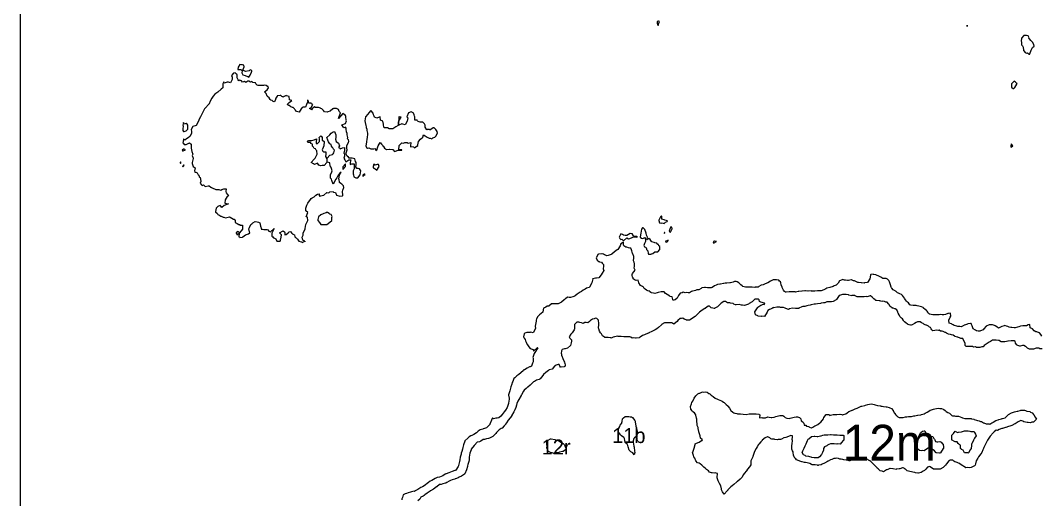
# Model space of a CAD drawing. Header units: millimetres. Extents: x 0 to 600, y 0 to 900.
# Drawn here: x 289 to 459.9, y 627.7 to 707.8 of the extents above; entities that cross this region are included whole.
import ezdxf
from ezdxf.enums import TextEntityAlignment as Align

# ---------------------------------------------------------------- set-up
doc = ezdxf.new("R2010")
doc.units = ezdxf.units.MM
doc.layers.add('CORTE', color=1, linetype='Continuous')
doc.layers.add('GRABADO', color=5, linetype='Continuous')

msp = doc.modelspace()

# ---------------------------------------------------------------- linework, layer by layer
at = {"layer": 'CORTE'}
for points in [[(289, 623.23), (289, 636.03), (289, 636.14), (289, 636.2), (289, 636.39), (289, 637), (289, 637.53), (289, 638.46), (289, 651.8), (289, 651.8), (289, 651.87), (289, 665.2), (289, 665.55), (289, 665.76), (289, 665.9), (289, 666.07), (289, 666.67), (289, 667.18), (289, 667.8), (289, 668.42), (289, 668.95), (289, 669.69), (289, 670.53), (289, 671.1), (289, 671.27), (289, 671.7), (289, 671.7), (289, 680.55), (289, 681.03), (289, 681.51), (289, 682.27), (289, 682.61), (289, 682.92), (289, 683.22), (289, 683.71), (289, 684.33), (289, 684.67), (289, 685.14), (289, 685.9), (289, 686.05), (289, 686.56), (289, 686.96), (289, 687.4), (289, 687.88), (289, 688.38), (289, 688.62), (289, 688.88), (289, 689.26), (289, 689.51), (289, 689.87), (289, 690.29), (289, 690.71), (289, 691.05), (289, 691.29), (289, 691.39), (289, 709.95)], [(460.02, 652.91), (459.61, 652.9), (459.48, 652.99), (459.2, 653.01), (459, 652.98), (458.57, 652.86), (458.47, 652.84), (457.99, 652.82), (457.91, 652.86), (457.58, 653.02), (457.37, 653.2), (457.26, 653.28), (456.95, 653.44), (456.89, 653.47), (456.75, 653.43), (456.37, 653.34), (456.3, 653.36), (455.98, 653.43), (455.85, 653.51), (455.79, 653.57), (455.55, 653.86), (455.48, 654.16), (455.4, 654.25), (455.33, 654.23), (454.9, 654.25), (454.81, 654.25), (454.32, 654.18), (454.28, 654.18), (454.04, 654.13), (453.76, 654.06), (453.71, 654.07), (453.24, 654.05), (453.16, 654.05), (453.03, 654.14), (452.83, 654.29), (452.72, 654.26), (452.33, 654.31), (452.19, 654.32), (451.84, 654.34), (451.7, 654.31), (451.4, 654.13), (451.18, 654.03), (451.01, 653.9), (450.66, 653.65), (450.34, 653.45), (450.13, 653.2), (449.93, 653.2), (449.59, 653.13), (449.32, 653.09), (449.02, 653.12), (448.89, 653.24), (448.51, 653.19), (448.39, 653.27), (448, 653.26), (447.89, 653.28), (447.49, 653.28), (447.33, 653.26), (447.15, 653.47), (447.12, 653.8), (446.95, 654.19), (446.96, 654.23), (446.92, 654.22), (446.74, 654.59), (446.42, 654.61), (446.29, 654.67), (445.89, 654.82), (445.88, 654.82), (445.47, 654.96), (445.35, 655.02), (445.12, 655.2), (444.86, 655.24), (444.67, 655.27), (444.32, 655.36), (444.23, 655.41), (444.02, 655.52), (443.86, 655.6), (443.8, 655.61), (443.47, 655.79), (443.29, 655.86), (443.02, 655.86), (442.77, 655.99), (442.59, 655.95), (442.26, 656.02), (442.07, 655.94), (441.7, 655.92), (441.55, 656.08), (441.45, 656.24), (441.32, 656.43), (441.17, 656.5), (440.98, 656.66), (440.66, 656.82), (440.61, 656.83), (440.46, 656.91), (440.22, 657.04), (440.13, 657.1), (439.85, 657.23), (439.62, 657.38), (439.47, 657.38), (439.14, 657.43), (438.91, 657.28), (438.63, 657.13), (438.26, 656.91), (438.08, 656.82), (438.01, 656.84), (437.77, 656.9), (437.58, 656.97), (437.51, 656.99), (437.22, 657.23), (436.98, 657.42), (436.88, 657.49), (436.79, 657.64), (436.67, 657.91), (436.46, 658), (436.33, 658.16), (436.19, 658.32), (436.08, 658.56), (435.91, 658.88), (435.88, 658.97), (435.84, 659.03), (435.71, 659.43), (435.43, 659.59), (435.38, 659.6), (435.08, 659.68), (434.92, 659.71), (434.89, 659.75), (434.57, 659.99), (434.35, 660.34), (434.33, 660.37), (434.31, 660.41), (434.08, 660.69), (433.87, 660.71), (433.66, 660.79), (433.37, 660.85), (433.19, 660.83), (432.83, 660.91), (432.73, 660.93), (432.32, 660.96), (432.21, 660.96), (432.07, 661.09), (431.86, 661.24), (431.75, 661.38), (431.55, 661.51), (431.27, 661.78), (431.23, 661.77), (430.76, 661.61), (430.65, 661.63), (430.23, 661.56), (430.09, 661.58), (429.71, 661.58), (429.57, 661.59), (429.18, 661.59), (429.04, 661.6), (428.72, 661.77), (428.67, 661.81), (428.66, 661.81), (428.19, 661.8), (428.15, 661.78), (427.67, 661.88), (427.59, 661.93), (427.24, 661.96), (427.09, 661.96), (426.74, 661.99), (426.59, 661.96), (426.12, 661.83), (426.09, 661.82), (426.06, 661.79), (425.59, 661.13), (425.54, 661.08), (425.03, 660.78), (424.77, 660.75), (424.48, 660.74), (424.22, 660.73), (423.97, 660.76), (423.64, 660.61), (423.45, 660.58), (423.02, 660.5), (422.93, 660.48), (422.43, 660.42), (422.4, 660.41), (422.07, 660.37), (421.87, 660.34), (421.85, 660.34), (421.36, 660.23), (421.22, 660.19), (420.84, 660.14), (420.61, 660.07), (420.31, 659.97), (419.99, 659.95), (419.8, 659.89), (419.32, 659.69), (419.27, 659.66), (419.23, 659.66), (418.73, 659.66), (418.72, 659.66), (418.21, 659.67), (417.71, 659.58), (417.55, 659.49), (417.13, 659.63), (417.1, 659.65), (417.02, 659.69), (416.74, 659.81), (416.65, 659.78), (416.2, 659.82), (416.1, 659.86), (415.72, 659.85), (415.6, 659.87), (415.13, 659.76), (415.08, 659.78), (414.91, 659.69), (414.58, 659.5), (414.39, 659.44), (414.08, 659.32), (413.97, 659.03), (413.54, 658.31), (413.03, 658.33), (413, 658.31), (412.48, 658.36), (412.42, 658.4), (412.05, 658.55), (411.91, 659.07), (412.36, 659.75), (412.38, 659.79), (412.4, 659.82), (412.43, 659.84), (412.95, 660.2), (413.36, 660.34), (413.47, 660.32), (413.59, 660.45), (413.55, 660.52), (413.47, 660.55), (413.18, 660.66), (412.96, 660.69), (412.7, 660.81), (412.66, 661.1), (412.52, 661.19), (412.45, 661.21), (412.01, 661.19), (411.95, 661.21), (411.83, 661.09), (411.46, 660.76), (411, 660.48), (410.93, 660.43), (410.86, 660.38), (410.39, 660.19), (410.2, 660.16), (409.84, 660.21), (409.7, 660.2), (409.3, 660.32), (409.28, 660.32), (408.79, 660.23), (408.69, 660.26), (408.4, 660.38), (408.3, 660.46), (408.26, 660.47), (407.85, 660.53), (407.74, 660.56), (407.36, 660.59), (407.19, 660.71), (407.01, 660.82), (406.73, 660.83), (406.32, 660.51), (406.24, 660.46), (406.19, 660.4), (405.7, 659.94), (405.25, 659.69), (405.16, 659.66), (405.12, 659.65), (404.88, 659.68), (404.64, 659.76), (404.57, 659.8), (404.32, 660.03), (404.11, 660.04), (403.65, 659.69), (403.61, 659.66), (403.57, 659.65), (403.09, 659.33), (402.67, 659), (402.58, 658.91), (402.31, 658.66), (402.05, 658.41), (401.93, 658.31), (401.52, 658.03), (401.11, 657.76), (400.98, 657.67), (400.5, 657.71), (400.41, 657.74), (400.08, 657.87), (399.89, 657.99), (399.67, 657.97), (399.42, 657.97), (399.06, 657.62), (398.91, 657.48), (398.69, 657.32), (398.35, 657.04), (398.03, 657.21), (397.82, 657.21), (397.53, 657.22), (397.29, 657.26), (397.02, 657.23), (396.79, 657.25), (396.3, 656.94), (396.29, 656.94), (396.28, 656.93), (395.78, 656.44), (395.54, 656.22), (395.24, 656.05), (395.03, 655.95), (394.71, 655.81), (394.21, 655.54), (394.18, 655.53), (394.14, 655.52), (393.67, 655.36), (393.44, 655.22), (393.15, 655.13), (392.75, 654.83), (392.61, 654.76), (392.55, 654.75), (392.08, 654.7), (391.97, 654.68), (391.56, 654.71), (391.42, 654.65), (391.16, 654.83), (391.03, 654.88), (391, 654.89), (390.55, 654.9), (390.49, 654.92), (390.04, 654.9), (389.98, 654.89), (389.53, 654.94), (389.44, 654.96), (389.04, 654.97), (388.93, 654.99), (388.48, 654.89), (388.43, 654.87), (388.23, 654.82), (387.87, 654.7), (387.81, 654.75), (387.36, 654.77), (387.33, 654.78), (386.83, 654.8), (386.81, 654.81), (386.76, 654.83), (386.41, 655.05), (386.25, 655.41), (386.21, 655.47), (386.12, 655.54), (385.93, 655.84), (385.8, 656.26), (385.78, 656.36), (385.81, 656.98), (385.81, 657.1), (385.78, 657.68), (385.78, 657.69), (385.77, 657.69), (385.49, 657.94), (385.27, 658.01), (385.01, 657.92), (384.78, 657.87), (384.45, 657.61), (384.27, 657.48), (383.98, 657.24), (383.69, 657.28), (383.5, 657.31), (383.18, 657.13), (382.89, 657.25), (382.64, 657.31), (382.46, 657.34), (382.16, 657.34), (381.74, 656.95), (381.77, 656.39), (381.75, 656.26), (381.68, 656.08), (381.33, 655.54), (381.15, 655.34), (380.87, 654.89), (380.96, 654.68), (381.14, 654.48), (381.26, 654.37), (381.27, 654.19), (381.16, 653.88), (381.09, 653.47), (380.6, 652.99), (380.18, 652.89), (380.06, 652.87), (379.7, 652.75), (379.59, 652.53), (379.54, 652.11), (379.55, 652.06), (379.59, 651.81), (379.69, 651.57), (379.71, 651.44), (379.84, 651.1), (380.08, 650.73), (380.03, 650.6), (380.11, 650.52), (380.16, 650.09), (380.16, 650), (380.08, 649.92), (380.01, 649.9), (379.53, 649.84), (379.39, 649.84), (379.29, 650), (379.18, 650.26), (379.01, 650.26), (378.66, 650.17), (378.52, 650.07), (378.42, 649.98), (377.99, 649.51), (377.52, 649.36), (377.47, 649.33), (377.39, 649.28), (376.95, 648.95), (376.56, 648.59), (376.44, 648.43), (376.01, 647.89), (375.9, 647.81), (375.81, 647.78), (375.37, 647.66), (375.05, 647.45), (374.86, 647.36), (374.69, 647.2), (374.34, 646.82), (373.93, 646.5), (373.82, 646.41), (373.63, 646.25), (373.3, 645.96), (373.19, 645.82), (372.86, 645.22), (372.8, 645.13), (372.79, 645.11), (372.43, 644.44), (372.27, 644.16), (372.11, 643.76), (372.04, 643.45), (371.91, 643.06), (371.75, 642.68), (371.57, 642.36), (371.22, 641.67), (371.21, 641.65), (370.69, 641.01), (370.64, 640.96), (370.36, 640.51), (370.2, 640.27), (370.17, 640.21), (369.99, 640.03), (369.63, 639.63), (369.47, 639.55), (369.11, 639.34), (368.71, 638.87), (368.6, 638.74), (368.22, 638.37), (368.07, 638.21), (367.99, 638.16), (367.52, 637.96), (367.33, 637.91), (366.99, 637.84), (366.69, 637.75), (366.48, 637.71), (366.08, 637.47), (365.96, 637.38), (365.87, 637.36), (365.44, 637.27), (365, 636.78), (364.94, 636.71), (364.47, 636.1), (364.43, 635.97), (364.22, 635.43), (364.16, 635.08), (364.14, 634.75), (364.11, 634.32), (364.08, 634.04), (363.91, 633.52), (363.85, 633.34), (363.82, 633.22), (363.64, 632.64), (363.38, 631.96), (363.35, 631.92), (362.83, 631.58), (362.45, 631.4), (362.3, 631.32), (361.99, 631.21), (361.77, 631.13), (361.69, 631.1), (361.24, 630.95), (361.01, 630.89), (360.74, 630.75), (360.37, 630.52), (360.21, 630.43), (360.11, 630.4), (359.68, 630.29), (359.43, 630.2), (359.16, 630.19), (358.68, 629.83), (358.65, 629.81), (358.63, 629.8), (358.13, 629.43), (357.63, 629.13), (357.61, 629.11), (357.57, 629.09), (357.08, 628.73), (356.67, 628.44), (356.56, 628.35), (356.42, 628.26), (356.05, 628.06), (355.85, 627.76), (355.5, 627.47)]]:
    msp.add_lwpolyline(points, dxfattribs=at)
for points in [[(405.29, 644.65), (405.67, 644.48), (405.8, 644.4), (406.06, 644.31), (406.33, 644.17), (406.44, 644.11), (406.68, 643.97), (406.8, 643.89), (406.86, 643.85), (407.12, 643.6), (407.39, 643.34), (407.43, 643.31), (407.47, 643.25), (407.7, 642.95), (407.92, 642.58), (407.93, 642.58), (407.94, 642.57), (408.22, 642.29), (408.42, 642.17), (408.57, 642.11), (408.92, 642.05), (409.02, 642.03), (409.44, 642.02), (409.53, 642), (409.96, 641.95), (410, 641.95), (410.49, 641.91), (410.99, 642.02), (411.09, 642.02), (411.52, 642.04), (411.63, 642.04), (412.05, 642.03), (412.15, 642.02), (412.58, 641.94), (412.63, 641.93), (412.76, 641.86), (412.72, 641.32), (413.1, 641.41), (413.22, 641.34), (413.61, 641.33), (413.7, 641.33), (414.13, 641.49), (414.34, 641.45), (414.67, 641.38), (414.79, 641.39), (415.16, 641.46), (415.44, 641.56), (415.68, 641.64), (416.12, 641.76), (416.23, 641.76), (416.64, 641.72), (416.8, 641.64), (416.98, 641.43), (417.3, 641.3), (417.35, 641.28), (417.79, 641.26), (417.83, 641.27), (418.3, 641.42), (418.52, 641.48), (418.84, 641.51), (419.08, 641.49), (419.4, 641.39), (419.51, 641.31), (419.63, 641.16), (419.71, 640.84), (419.94, 640.65), (420.01, 640.58), (420.14, 640.47), (420.2, 640.14), (420.45, 640.12), (420.57, 639.96), (420.94, 639.87), (421, 639.86), (421.08, 639.8), (421.36, 639.68), (421.43, 639.69), (421.66, 639.8), (421.95, 640), (422.13, 640.04), (422.46, 640.21), (422.83, 640.49), (422.97, 640.64), (423.43, 641.16), (423.48, 641.43), (423.85, 641.89), (424.05, 641.92), (424.09, 641.92), (424.34, 641.89), (424.48, 641.74), (424.57, 641.78), (425.06, 641.89), (425.11, 641.9), (425.11, 641.9), (425.62, 641.92), (425.65, 641.92), (426.15, 641.96), (426.22, 641.97), (426.47, 641.89), (426.63, 641.82), (426.66, 641.83), (426.79, 641.89), (427.17, 642.03), (427.4, 642.19), (427.69, 642.42), (428.09, 642.58), (428.23, 642.63), (428.26, 642.63), (428.75, 642.88), (429.04, 642.97), (429.27, 643.07), (429.72, 643.28), (429.8, 643.31), (429.83, 643.32), (430.32, 643.4), (430.45, 643.45), (430.85, 643.56), (431.12, 643.64), (431.39, 643.7), (431.66, 643.62), (431.93, 643.56), (432.1, 643.51), (432.45, 643.42), (432.54, 643.41), (432.98, 643.33), (433, 643.32), (433.23, 643.28), (433.46, 643.24), (433.49, 643.24), (433.94, 643.18), (434.02, 643.17), (434.4, 643.08), (434.55, 643.03), (434.82, 642.9), (435.1, 642.55), (435.1, 642.53), (435.11, 642.52), (435.32, 642.13), (435.54, 641.85), (435.56, 641.76), (435.62, 641.72), (435.86, 641.52), (436.11, 641.42), (436.26, 641.41), (436.61, 641.39), (436.77, 641.41), (437.13, 641.49), (437.36, 641.5), (437.65, 641.59), (437.96, 641.59), (438.18, 641.59), (438.54, 641.68), (438.7, 641.67), (439.15, 641.81), (439.22, 641.82), (439.71, 641.85), (439.73, 641.86), (439.8, 641.89), (440.25, 642.04), (440.44, 642.14), (440.76, 642.28), (441.22, 642.58), (441.29, 642.61), (441.33, 642.63), (441.82, 642.81), (442.05, 642.88), (442.36, 642.93), (442.63, 642.94), (442.9, 642.93), (443.15, 642.9), (443.44, 642.77), (443.56, 642.73), (443.77, 642.57), (443.89, 642.44), (443.97, 642.4), (444.23, 642.23), (444.49, 642.1), (444.62, 642.03), (444.78, 641.87), (444.9, 641.72), (445, 641.7), (445.34, 641.66), (445.51, 641.64), (445.82, 641.62), (446.04, 641.61), (446.31, 641.53), (446.58, 641.4), (446.7, 641.36), (447.08, 641.22), (447.09, 641.22), (447.6, 641.24), (447.63, 641.24), (448.14, 641.22), (448.16, 641.21), (448.19, 641.2), (448.59, 641.1), (448.66, 641.09), (449.02, 640.96), (449.18, 640.89), (449.46, 640.87), (449.71, 640.76), (449.89, 640.74), (450.23, 640.49), (450.24, 640.49), (450.64, 640.35), (450.74, 640.33), (451.13, 640.33), (451.24, 640.31), (451.59, 640.5), (451.75, 640.57), (451.83, 640.61), (452.27, 640.9), (452.65, 641), (452.8, 641.05), (453.2, 641.19), (453.32, 641.24), (453.37, 641.26), (453.83, 641.37), (454.3, 641.82), (454.34, 641.85), (454.37, 641.88), (454.88, 642.18), (455.2, 642.3), (455.42, 642.37), (455.84, 642.44), (455.95, 642.45), (456.37, 642.59), (456.47, 642.61), (456.49, 642.61), (457.01, 642.65), (457.07, 642.64), (457.23, 642.58), (457.45, 642.47), (457.53, 642.48), (457.94, 642.39), (458.09, 642.3), (458.33, 642.19), (458.64, 641.85), (458.64, 641.83), (458.64, 641.83), (458.84, 641.44), (459.1, 641.12), (458.6, 640.64), (458.29, 640.64), (458.07, 640.52), (457.67, 640.56), (457.52, 640.59), (457.21, 640.64), (456.98, 640.7), (456.77, 640.78), (456.48, 640.9), (456.35, 640.84), (456, 640.68), (455.51, 640.37), (455.47, 640.34), (455.45, 640.33), (454.95, 640.09), (454.64, 639.96), (454.41, 639.9), (453.95, 639.74), (453.9, 639.71), (453.7, 639.66), (453.36, 639.56), (453.28, 639.55), (452.85, 639.41), (452.53, 639.25), (452.32, 639.29), (451.99, 638.99), (451.83, 638.84), (451.32, 638.3), (451.32, 638.29), (450.9, 637.61), (450.8, 637.48), (450.54, 636.93), (450.28, 636.37), (450.22, 636.23), (450.11, 636.01), (449.9, 635.53), (449.75, 635.31), (449.36, 634.83), (449.23, 634.62), (449, 634.15), (448.84, 633.63), (448.79, 633.45), (448.69, 633.33), (448.57, 633.28), (448.14, 633.05), (447.8, 632.99), (447.59, 633.02), (447.26, 632.99), (447.03, 633.16), (446.9, 633.23), (446.56, 633.42), (446.53, 633.43), (446.51, 633.44), (446.21, 633.71), (446, 633.77), (445.81, 633.86), (445.49, 633.98), (445.39, 633.99), (445.22, 634.12), (445.06, 634.25), (444.97, 634.28), (444.57, 634.24), (444.49, 634.22), (444.38, 634.13), (443.99, 633.65), (443.82, 633.43), (443.46, 633.05), (442.97, 632.78), (442.91, 632.74), (442.42, 632.78), (442.37, 632.78), (441.85, 632.77), (441.8, 632.82), (441.48, 632.99), (441.29, 633.14), (441.16, 633.18), (440.84, 633.07), (440.54, 632.74), (440.32, 632.54), (440.08, 632.41), (439.79, 632.21), (439.3, 632.09), (439.23, 632.07), (438.8, 632.16), (438.69, 632.18), (438.36, 632.28), (438.17, 632.33), (437.89, 632.35), (437.64, 632.45), (437.45, 632.48), (437.18, 632.73), (437.12, 632.77), (437.09, 632.8), (436.77, 632.96), (436.62, 633), (436.21, 632.84), (436.11, 632.8), (435.6, 632.74), (435.58, 632.73), (435.11, 632.8), (435.04, 632.8), (434.61, 632.85), (434.53, 632.88), (434.17, 632.72), (434.03, 632.66), (433.97, 632.63), (433.49, 632.32), (433.24, 632.42), (432.93, 632.49), (432.8, 632.58), (432.63, 632.74), (432.49, 632.88), (432.38, 632.98), (432.19, 633.18), (431.96, 633.44), (431.9, 633.5), (431.86, 633.55), (431.61, 633.79), (431.35, 634.07), (431.32, 634.08), (431.28, 634.12), (430.95, 634.29), (430.83, 634.4), (430.59, 634.48), (430.33, 634.66), (430.24, 634.64), (429.83, 634.6), (429.67, 634.57), (429.31, 634.42), (429.02, 634.43), (428.78, 634.46), (428.49, 634.4), (428.27, 634.35), (427.81, 634.18), (427.73, 634.15), (427.34, 634.29), (427.21, 634.27), (426.81, 634.3), (426.66, 634.37), (426.38, 634.41), (426.14, 634.46), (425.94, 634.54), (425.64, 634.58), (425.46, 634.55), (425.14, 634.54), (424.82, 634.37), (424.62, 634.31), (424.18, 634.11), (424.1, 634.08), (424.08, 634.07), (423.58, 633.75), (423.19, 633.6), (423.05, 633.51), (422.59, 633.41), (422.51, 633.4), (422.48, 633.39), (422.41, 633.41), (422.03, 633.49), (421.97, 633.5), (421.52, 633.51), (421.43, 633.53), (421.11, 633.69), (420.91, 633.74), (420.69, 633.8), (420.4, 633.85), (420.22, 633.87), (419.87, 633.97), (419.78, 633.98), (419.44, 634.11), (419.35, 634.13), (419.33, 634.15), (418.93, 634.3), (418.79, 634.5), (418.63, 634.62), (418.49, 634.84), (418.43, 635.11), (418.33, 635.55), (418.32, 635.64), (418.25, 635.82), (418.14, 636.1), (418.11, 636.26), (418.15, 636.84), (418.17, 636.97), (418.21, 637.61), (418.2, 637.65), (418.24, 638.15), (418.26, 638.31), (417.89, 638.38), (417.83, 638.35), (417.68, 638.28), (417.3, 638.13), (417.14, 638.07), (416.78, 637.99), (416.42, 637.79), (416.24, 637.73), (415.81, 637.7), (415.71, 637.68), (415.25, 637.7), (415.16, 637.76), (414.79, 637.78), (414.62, 637.86), (414.42, 638.01), (414.11, 638.15), (414.06, 638.16), (413.65, 637.99), (413.18, 637.6), (413.15, 637.56), (412.93, 637.31), (412.62, 636.95), (412.55, 636.91), (412.33, 636.52), (412.16, 636.22), (412.11, 636.16), (411.82, 635.54), (411.62, 634.89), (411.61, 634.85), (411.59, 634.8), (411.27, 634.16), (411.24, 633.7), (411.25, 633.47), (411.06, 633.14), (410.73, 632.74), (410.53, 632.5), (410.13, 632.05), (410.02, 631.87), (409.75, 631.35), (409.48, 631.1), (409.01, 630.72), (408.96, 630.67), (408.93, 630.65), (408.44, 630.22), (408.15, 629.95), (407.91, 629.78), (407.41, 629.28), (407.41, 629.26), (407.3, 629.14), (406.82, 628.58), (406.5, 628.95), (406.36, 629.3), (406.33, 629.45), (406.25, 629.98), (406.25, 629.98), (406.23, 630), (406.01, 630.38), (405.87, 630.67), (405.8, 630.81), (405.7, 631.16), (405.65, 631.32), (405.63, 631.39), (405.67, 632.02), (405.65, 632.03), (405.32, 632.12), (405.25, 632.11), (404.79, 632.13), (404.7, 632.15), (404.34, 632.27), (404.15, 632.48), (404.03, 632.57), (403.85, 632.73), (403.72, 632.84), (403.63, 632.91), (403.39, 633.11), (403.11, 633.39), (403.09, 633.4), (403.07, 633.43), (402.77, 633.66), (402.61, 633.76), (402.36, 633.8), (402.06, 634.13), (402.05, 634.15), (402.04, 634.18), (401.88, 634.61), (401.71, 634.84), (401.66, 635.04), (401.52, 635.57), (401.54, 635.62), (401.78, 636.29), (401.96, 636.86), (401.96, 637), (402.07, 637.07), (402.14, 637.11), (402.6, 637.25), (402.99, 637.54), (403.11, 637.58), (403.16, 637.64), (403.14, 637.65), (403.1, 637.7), (402.82, 637.95), (402.79, 638.32), (402.7, 638.5), (402.57, 639.03), (402.57, 639.03), (402.56, 639.05), (402.42, 639.54), (402.42, 639.72), (402.3, 640.07), (402.25, 640.42), (402.23, 640.68), (402.21, 641.11), (402.17, 641.28), (402.06, 641.8), (402.06, 641.82), (402.04, 641.86), (401.84, 642.17), (401.56, 642.36), (401.47, 642.38), (401.45, 642.49), (401.23, 642.8), (401.14, 643.22), (401.35, 643.71), (401.37, 643.93), (401.53, 644.13), (401.79, 644.64), (402.05, 645.02), (402.4, 645.35), (402.62, 645.49), (402.71, 645.48), (403.15, 645.67), (403.35, 645.63), (403.68, 645.69), (403.93, 645.65), (404.24, 645.44), (404.29, 645.42), (404.37, 645.35), (404.63, 645.16), (404.77, 645.04), (404.95, 644.9), (405.29, 644.65), (405.29, 644.65)], [(391.72, 635.16), (391.5, 635.52), (391.18, 635.64), (390.91, 635.95), (390.72, 636.51), (390.69, 636.73), (390.56, 636.92), (390.23, 637.24), (390.09, 637.88), (390.04, 638), (390, 638.03), (389.62, 638.34), (389.51, 638.42), (389.49, 638.45), (389.43, 638.53), (389.08, 639.06), (389.14, 639.62), (389.31, 639.87), (389.41, 640.1), (389.65, 640.47), (389.69, 640.55), (389.73, 640.73), (389.8, 641.19), (389.96, 641.35), (390.24, 641.56), (390.4, 641.59), (390.6, 641.57), (390.84, 641.55), (391.07, 641.52), (391.28, 641.51), (391.47, 641.39), (391.83, 640.89), (391.89, 640.77), (391.89, 640.69), (392.03, 639.93), (392.05, 639.8), (392.21, 639.13), (392.29, 638.81), (392.16, 638.49), (392.06, 638.25), (391.78, 637.99), (391.67, 637.9), (391.59, 637.5), (391.58, 637.3), (391.68, 636.63), (391.73, 636.43), (391.81, 635.77), (391.84, 635.56), (391.72, 635.16)], [(380.27, 636.3), (380.24, 635.97), (379.85, 635.74), (379.81, 635.72), (379.71, 635.69), (379.26, 635.6), (379.13, 635.57), (378.74, 635.48), (378.43, 635.31), (377.99, 635.48), (377.7, 635.54), (377.38, 635.71), (377.23, 636.06), (377.11, 636.27), (377.16, 636.65), (377.11, 636.8), (377.13, 637.21), (377.13, 637.36), (377.36, 637.63), (377.7, 637.83), (377.85, 637.84), (378.44, 637.7), (378.94, 637.55), (379.15, 637.48), (379.31, 637.4), (379.85, 637.03), (380.08, 636.85), (380.14, 636.64), (380.27, 636.3)]]:
    msp.add_lwpolyline(points, close=True, dxfattribs=at)
at = {"layer": 'GRABADO'}
for points in [[(289, 617.53), (289, 633.83), (289, 633.83), (289, 633.91), (289, 650.21), (289, 650.63), (289, 650.89), (289, 651.06), (289, 651.26), (289, 652), (289, 652.62), (289, 653.38), (289, 654.14), (289, 654.78), (289, 655.69), (289, 656.72), (289, 657.41), (289, 657.62), (289, 658.17), (289, 658.17), (289, 668.97), (289, 669.55), (289, 670.13), (289, 671.07), (289, 671.48), (289, 671.87), (289, 672.23), (289, 672.82), (289, 673.59), (289, 674), (289, 674.57), (289, 675.5), (289, 675.69), (289, 676.31), (289, 676.8), (289, 677.34), (289, 677.92), (289, 678.53), (289, 678.83), (289, 679.15), (289, 679.61), (289, 679.91), (289, 680.36), (289, 680.87), (289, 681.38), (289, 681.8), (289, 682.09), (289, 682.22), (289, 704.9), (289, 705.39), (289, 706), (289, 706.38), (289, 706.86), (289, 707.32), (289, 707.61), (289, 708.03)], [(459.96, 654.99), (459.78, 655.29), (459.56, 655.56), (459.55, 655.61), (459.51, 655.59), (459.12, 655.71), (458.96, 655.74), (458.68, 655.88), (458.43, 656.24), (458.42, 656.26), (457.99, 656.39), (457.97, 656.95), (457.95, 656.97), (457.94, 656.97), (457.69, 656.91), (457.43, 656.72), (457.3, 656.75), (456.89, 656.71), (456.77, 656.73), (456.39, 656.66), (456.13, 656.56), (455.87, 656.49), (455.5, 656.42), (455.33, 656.39), (454.96, 656.43), (454.79, 656.44), (454.51, 656.54), (454.26, 656.63), (454.08, 656.66), (453.76, 656.78), (453.66, 656.74), (453.26, 656.63), (452.92, 656.45), (452.7, 656.34), (452.41, 656.57), (452.15, 656.71), (452.06, 656.78), (451.7, 656.91), (451.67, 656.92), (451.16, 656.91), (451.15, 656.91), (450.67, 656.67), (450.25, 656.23), (450.15, 656.08), (449.98, 656.02), (449.59, 655.83), (449.31, 655.87), (449.03, 655.91), (448.86, 656.01), (448.49, 656.21), (448.47, 656.22), (448.45, 656.25), (448.32, 656.76), (448.19, 656.94), (448.13, 657.12), (448.02, 657.1), (447.61, 657.05), (447.51, 657), (447.22, 656.9), (446.99, 656.83), (446.89, 656.78), (446.45, 656.58), (446.22, 656.62), (445.9, 656.61), (445.72, 656.67), (445.37, 656.79), (445.29, 656.81), (445.12, 656.91), (444.9, 657.02), (444.83, 657.09), (444.48, 657.18), (444.39, 657.68), (444.64, 658.18), (444.71, 658.38), (444.7, 658.85), (444.35, 658.79), (444.22, 658.8), (443.84, 658.65), (443.55, 658.6), (443.3, 658.56), (443.01, 658.61), (442.79, 658.58), (442.45, 658.55), (442.25, 658.58), (441.96, 658.58), (441.73, 658.56), (441.43, 658.61), (441.17, 658.69), (441.01, 658.82), (440.88, 659.02), (440.76, 659.18), (440.64, 659.31), (440.45, 659.44), (440.19, 659.7), (440.14, 659.75), (440.11, 659.78), (439.81, 659.94), (439.63, 659.96), (439.37, 660.04), (439.1, 660.07), (438.92, 660.12), (438.59, 660.16), (438.43, 660.16), (438.06, 660.19), (437.9, 660.22), (437.78, 660.4), (437.64, 660.58), (437.5, 660.69), (437.34, 660.88), (437.14, 661.1), (437.06, 661.23), (436.97, 661.34), (436.79, 661.57), (436.65, 661.79), (436.55, 661.91), (436.47, 661.96), (436.18, 662.07), (435.95, 662.2), (435.8, 662.28), (435.56, 662.47), (435.47, 662.54), (435.42, 662.57), (435.1, 662.75), (434.88, 663.04), (434.82, 663.11), (434.76, 663.19), (434.62, 663.57), (434.51, 663.9), (434.48, 664.08), (434.35, 664.31), (434.26, 664.44), (434.13, 664.55), (433.93, 664.64), (433.87, 664.67), (433.44, 664.65), (433.34, 664.68), (433.04, 664.86), (432.81, 664.99), (432.67, 665.05), (432.31, 665.21), (432.3, 665.21), (432.19, 665.24), (431.8, 665.3), (431.76, 665.36), (431.33, 665.32), (431.32, 665.32), (431.31, 665.29), (431.3, 665.22), (431.17, 664.59), (430.8, 663.97), (430.3, 663.9), (430.25, 663.87), (429.8, 663.95), (429.72, 663.92), (429.27, 663.97), (429.16, 663.98), (428.84, 664.14), (428.64, 664.27), (428.45, 664.29), (428.13, 664.43), (428.06, 664.43), (427.63, 664.31), (427.44, 664.32), (427.09, 664.38), (426.96, 664.38), (426.59, 664.49), (426.53, 664.45), (426.1, 664.26), (425.88, 663.88), (425.57, 663.55), (425.22, 663.4), (425.03, 663.31), (424.5, 663.16), (424.5, 663.16), (424.47, 663.15), (423.99, 663.03), (423.83, 662.94), (423.46, 662.74), (423.04, 662.61), (422.92, 662.6), (422.51, 662.61), (422.4, 662.6), (421.96, 662.56), (421.87, 662.54), (421.42, 662.56), (421.34, 662.57), (420.88, 662.54), (420.82, 662.54), (420.39, 662.57), (420.3, 662.57), (419.86, 662.56), (419.79, 662.54), (419.27, 662.47), (419.26, 662.47), (419.16, 662.46), (418.72, 662.38), (418.67, 662.41), (418.22, 662.44), (418.21, 662.44), (417.68, 662.43), (417.67, 662.43), (417.16, 662.36), (417.07, 662.38), (416.89, 662.47), (416.71, 662.68), (416.57, 663.06), (416.52, 663.13), (416.51, 663.21), (416.35, 663.62), (416.31, 663.9), (416.22, 664.1), (416.07, 664.22), (415.93, 664.35), (415.58, 664.44), (415.52, 664.45), (415.08, 664.43), (414.99, 664.41), (414.58, 664.21), (414.13, 663.95), (414.06, 663.92), (413.95, 663.85), (413.53, 663.69), (413.34, 663.6), (413.01, 663.51), (412.6, 663.31), (412.48, 663.23), (411.97, 663.18), (411.94, 663.17), (411.47, 663.23), (411.42, 663.23), (410.91, 663.19), (410.88, 663.21), (410.39, 663.19), (410.34, 663.2), (409.93, 663.33), (409.8, 663.45), (409.58, 663.57), (409.3, 663.87), (409.28, 663.89), (409.27, 663.9), (408.96, 664.11), (408.79, 664.14), (408.52, 664.15), (408.3, 664.05), (407.84, 663.94), (407.77, 663.91), (407.25, 663.86), (407.23, 663.86), (406.98, 663.85), (406.72, 663.83), (406.7, 663.82), (406.2, 663.7), (406.07, 663.69), (405.68, 663.66), (405.47, 663.56), (405.18, 663.4), (404.81, 663.16), (404.64, 663.07), (404.55, 663.07), (404.08, 663.08), (404.03, 663.09), (403.66, 663.15), (403.58, 663.17), (403.51, 663.15), (403.08, 663.07), (402.94, 662.97), (402.54, 662.77), (402.23, 662.74), (402.02, 662.63), (401.57, 662.56), (401.5, 662.54), (401.32, 662.47), (400.97, 662.24), (400.79, 662.25), (400.44, 662.31), (400.29, 662.27), (399.92, 662.36), (399.79, 662.26), (399.43, 662.19), (399.17, 661.8), (398.92, 661.34), (398.6, 661.08), (398.36, 661.01), (398.24, 660.99), (398.18, 661.12), (398.11, 661.56), (397.78, 661.66), (397.72, 661.7), (397.6, 661.77), (397.37, 661.91), (397.26, 661.95), (396.99, 662.13), (396.73, 662.4), (396.72, 662.4), (396.26, 662.44), (396.25, 662.43), (395.75, 662.29), (395.58, 662.25), (395.2, 662.13), (394.98, 662.2), (394.66, 662.28), (394.54, 662.32), (394.32, 662.48), (394.23, 662.58), (394.15, 662.56), (393.78, 662.71), (393.59, 662.85), (393.43, 662.97), (393.3, 663.19), (393.2, 663.33), (393.1, 663.33), (392.77, 663.47), (392.52, 663.9), (392.52, 663.91), (392.4, 664.36), (392.07, 664.33), (391.89, 664.35), (391.56, 664.58), (391.58, 664.74), (391.47, 664.86), (391.42, 665.23), (391.41, 665.32), (391.48, 665.51), (391.89, 666.02), (391.74, 666.36), (391.79, 666.7), (391.79, 667.11), (391.73, 667.37), (391.64, 667.61), (391.66, 668.09), (391.66, 668.33), (391.52, 668.78), (391.52, 668.83), (391.48, 668.86), (391.34, 669.28), (391.29, 669.45), (391.18, 669.7), (391, 669.73), (390.77, 669.8), (390.49, 669.92), (390.31, 669.87), (390.01, 670.13), (389.97, 670.25), (389.92, 670.74), (389.52, 670.47), (389.4, 670.14), (388.99, 669.52), (388.9, 669.42), (388.45, 669.1), (387.97, 668.72), (387.91, 668.68), (387.88, 668.68), (387.38, 668.48), (387.15, 668.43), (386.82, 668.61), (386.74, 668.61), (386.58, 668.72), (386.37, 668.8), (386.32, 668.8), (385.81, 668.75), (385.78, 668.77), (385.7, 668.73), (385.35, 668.09), (385.54, 667.72), (385.84, 667.52), (385.87, 667.49), (385.91, 667.46), (386.29, 667.36), (386.37, 667.24), (386.61, 667.02), (386.61, 666.7), (386.57, 666.25), (386.63, 665.99), (386.38, 665.52), (386.19, 665.27), (385.84, 664.76), (385.4, 664.71), (385.27, 664.72), (384.82, 664.62), (384.78, 664.61), (384.78, 664.61), (384.79, 664.59), (384.67, 663.9), (384.28, 663.22), (384.21, 663.16), (383.74, 663.04), (383.53, 662.88), (383.22, 662.69), (382.91, 662.47), (382.69, 662.35), (382.55, 662.28), (382.18, 662.05), (381.85, 661.78), (381.64, 661.62), (381.49, 661.59), (381.1, 661.5), (380.86, 661.46), (380.58, 661.52), (380.22, 661.27), (380.1, 661.2), (380.03, 661.09), (379.56, 660.7), (379.11, 660.49), (379.02, 660.43), (378.51, 660.43), (378.47, 660.43), (377.97, 660.43), (377.95, 660.44), (377.88, 660.39), (377.46, 660.01), (377.18, 660.01), (376.94, 659.87), (376.56, 659.7), (376.46, 659.05), (376.45, 659.02), (375.91, 658.57), (375.6, 658.32), (375.41, 657.89), (375.34, 657.66), (375.32, 657.54), (375.19, 656.97), (375.18, 656.66), (375.21, 656.27), (374.85, 655.55), (374.43, 655.69), (374.31, 655.63), (373.88, 655.64), (373.79, 655.61), (373.42, 655.52), (373.32, 655.41), (373.21, 654.9), (373.24, 654.82), (373.31, 654.67), (373.46, 654.43), (373.56, 654.23), (373.68, 654.03), (373.84, 653.6), (373.86, 653.57), (373.87, 653.54), (374.09, 653.21), (374.33, 652.93), (374.35, 652.93), (374.51, 652.88), (374.8, 652.75), (374.86, 652.51), (375.57, 653.1), (375.58, 653.08), (375, 652.08), (374.89, 651.8), (374.78, 651.42), (374.8, 651.32), (374.8, 650.71), (374.71, 650.47), (374.55, 649.97), (374.32, 649.9), (374.24, 649.85), (373.8, 649.64), (373.37, 649.39), (373.29, 649.36), (373.2, 649.28), (372.77, 648.85), (372.4, 648.58), (372.24, 648.47), (372.07, 648.35), (371.73, 648.05), (371.6, 647.91), (371.4, 647.45), (371.3, 647.23), (371.23, 646.98), (371.11, 646.54), (371.05, 646.3), (370.93, 645.84), (370.7, 645.18), (370.69, 645.17), (370.7, 645.13), (370.83, 644.64), (370.81, 644.46), (370.71, 643.8), (370.7, 643.76), (370.69, 643.74), (370.45, 643.05), (370.17, 642.62), (369.97, 642.35), (369.65, 641.88), (369.42, 641.64), (369.1, 641.36), (368.82, 641.28), (368.55, 641.28), (368.2, 641.19), (368.04, 641.35), (367.84, 640.97), (367.59, 640.31), (367.57, 640.27), (367.55, 640.24), (367.5, 640.19), (367.02, 639.68), (366.69, 639.54), (366.47, 639.48), (366.42, 639.47), (365.96, 639.33), (365.62, 639.09), (365.45, 638.97), (365.33, 638.86), (364.92, 638.55), (364.58, 638.41), (364.39, 638.33), (364.14, 638.16), (363.88, 637.97), (363.39, 637.49), (363.38, 637.46), (363.17, 636.81), (363.05, 636.37), (362.99, 636.12), (362.86, 635.69), (362.76, 635.43), (362.75, 635.28), (362.63, 634.74), (362.55, 634.33), (362.52, 634.04), (362.34, 633.38), (362.33, 633.33), (362.25, 633.22), (361.89, 632.61), (361.78, 632.54), (361.71, 632.52), (361.25, 632.35), (360.99, 632.26), (360.72, 632.17), (360.27, 631.99), (360.21, 631.96), (360.12, 631.91), (359.69, 631.64), (359.4, 631.54), (359.15, 631.45), (358.73, 631.34), (358.63, 631.33), (358.44, 631.21), (358.12, 631.02), (357.88, 630.89), (357.6, 630.73), (357.28, 630.52), (357.09, 630.37), (356.8, 630.14), (356.56, 629.96), (356.32, 629.82), (356.03, 629.68), (355.84, 629.57), (355.51, 629.35), (355.08, 629.13), (354.97, 629.05), (354.91, 629.06), (354.44, 628.97), (354.3, 628.92), (353.93, 628.79), (353.6, 628.7), (353.41, 628.65), (353.08, 628.45), (352.93, 628.04), (352.87, 627.79), (352.83, 627.65)]]:
    msp.add_lwpolyline(points, dxfattribs=at)
for points in [[(395.97, 707.63), (395.79, 707.7), (395.74, 707.7), (395.6, 707.63), (395.56, 707.36), (395.7, 707.05), (395.73, 707.04), (395.74, 707.04), (395.83, 707.05), (395.8, 707.19), (395.97, 707.63)], [(447.45, 706.96), (447.46, 706.86), (447.46, 706.82), (447.48, 706.97), (447.47, 707), (447.45, 706.96)], [(458.16, 702.85), (458.4, 703.27), (458.67, 703.54), (458.63, 703.81), (458.41, 704.16), (458.11, 704.45), (457.89, 704.74), (457.8, 704.81), (457.83, 704.89), (457.66, 705.23), (457.4, 705.29), (457.26, 705.31), (456.93, 705.28), (456.55, 704.87), (456.53, 704.33), (456.56, 704.22), (456.59, 703.74), (456.75, 703.55), (456.82, 703.33), (456.88, 702.84), (456.9, 702.8), (456.95, 702.76), (457.16, 702.48), (457.42, 702.37), (457.59, 702.41), (457.83, 702.19), (457.92, 702.15), (457.92, 702.15), (457.95, 702.16), (457.95, 702.24), (458.16, 702.85)], [(327.07, 698.44), (327.22, 698.31), (327.43, 698.69), (327.69, 699.15), (327.74, 699.36), (327.76, 699.43), (327.73, 699.45), (327.46, 699.54), (327.27, 699.4), (326.69, 699.26), (326.67, 699.29), (326.25, 699.5), (326.45, 700.04), (326.39, 700.33), (326.18, 700.38), (325.98, 700.38), (325.71, 700.43), (325.43, 700.01), (325.37, 699.6), (325.67, 699.63), (325.87, 699.63), (326.1, 699.37), (326.06, 699.08), (326.24, 698.71), (326.64, 698.58), (326.74, 698.55), (327.07, 698.44)], [(316.32, 687.25), (316.42, 687.08), (316.76, 687.08), (316.97, 687.2), (317.32, 687.33), (317.57, 687.14), (317.59, 686.84), (317.59, 686.43), (317.62, 686.16), (317.68, 685.88), (317.85, 685.45), (317.74, 685.23), (317.9, 684.77), (317.9, 684.74), (317.74, 684.06), (317.77, 683.91), (317.89, 683.41), (318.24, 683.14), (318.14, 682.68), (318.2, 682.46), (318.38, 682.43), (318.61, 682.31), (318.75, 682.02), (318.85, 681.91), (318.94, 681.68), (319.1, 681.52), (319.13, 681.29), (319.18, 680.88), (319.07, 680.61), (319.26, 680.38), (319.42, 680.21), (319.65, 680.3), (319.94, 680.03), (319.95, 680.03), (320.44, 680.13), (320.58, 680.13), (320.89, 679.95), (320.94, 679.87), (320.99, 679.87), (321.3, 679.69), (321.51, 679.66), (321.72, 679.56), (322.02, 679.56), (322.21, 679.52), (322.52, 679.45), (322.73, 679.56), (323.05, 679.66), (323.43, 679.66), (323.37, 679.21), (323.44, 678.96), (323.63, 678.74), (323.72, 678.67), (323.85, 678.47), (323.63, 678.39), (323.28, 677.79), (323.21, 677.27), (323.84, 677.14), (323.09, 676.85), (322.69, 676.54), (322.48, 676.83), (322.42, 676.89), (322.06, 676.71), (321.78, 676.39), (321.67, 675.85), (321.64, 675.77), (321.93, 675.6), (322.06, 675.36), (322.2, 675.32), (322.56, 675.1), (322.58, 675.1), (322.59, 675.09), (322.91, 674.89), (323.07, 674.92), (323.35, 674.79), (323.56, 674.83), (323.98, 674.95), (324.13, 674.92), (324.4, 674.74), (324.65, 674.57), (324.78, 674.58), (324.93, 674.37), (324.96, 674.04), (325.18, 673.92), (325.3, 673.87), (325.54, 673.71), (325.7, 673.66), (325.72, 673.59), (326.17, 673.59), (326.17, 672.93), (325.68, 672.28), (325.43, 672.54), (325.19, 672.37), (325.05, 672.27), (325.15, 672.22), (325.2, 671.94), (325.64, 672.24), (325.55, 671.62), (325.7, 671.58), (325.72, 671.49), (326.13, 671.55), (326.17, 671.55), (326.23, 671.62), (326.68, 671.94), (327.02, 672.07), (327.2, 672.14), (327.41, 672.28), (327.34, 672.46), (327.24, 672.96), (327.34, 673.2), (327.55, 673.7), (327.72, 673.81), (327.9, 673.94), (328.27, 674.2), (328.61, 674.14), (328.84, 674.09), (329.07, 673.95), (329.14, 673.66), (329.19, 673.38), (329.33, 672.95), (329.3, 672.88), (329.32, 672.89), (329.72, 672.84), (329.85, 672.86), (330.26, 672.86), (330.42, 672.79), (330.6, 672.55), (330.88, 672.45), (331.46, 673.04), (331.49, 673.02), (331.09, 672.24), (331.09, 671.75), (331.23, 671.61), (331.34, 671.46), (331.44, 671.44), (331.77, 671.31), (331.92, 670.92), (331.96, 670.88), (331.97, 670.87), (332.45, 670.87), (332.45, 670.89), (332.53, 671.07), (332.65, 671.57), (332.69, 671.94), (332.35, 672.27), (333, 672.64), (333.19, 672.48), (333.24, 672.27), (333.28, 671.95), (333.48, 672.01), (333.81, 672.31), (334.01, 672.47), (334.18, 672.49), (334.35, 672.31), (334.53, 672.2), (334.61, 672.09), (334.89, 671.96), (334.94, 671.6), (335.04, 671.52), (335.13, 671.47), (335.39, 671.25), (335.62, 670.92), (336.03, 670.76), (336.14, 670.69), (336.63, 670.88), (336.61, 670.9), (336.27, 671.09), (336.15, 671.57), (336.31, 671.92), (336.31, 672.27), (336.59, 672.82), (336.69, 672.96), (336.65, 673.03), (336.75, 673.67), (337.1, 674.35), (337.04, 674.9), (336.81, 674.99), (337.09, 675.71), (336.78, 675.97), (336.78, 676.43), (336.92, 676.9), (337.03, 677.15), (337.11, 677.28), (337.55, 677.86), (337.64, 678.01), (337.84, 678.12), (338.17, 678.34), (338.42, 678.57), (338.71, 678.78), (338.98, 678.83), (339.03, 678.52), (339.09, 678.35), (339.23, 678.47), (339.76, 678.58), (340.29, 679.06), (340.6, 678.99), (340.8, 679.16), (341.33, 679.2), (341.4, 679.12), (341.74, 679.01), (341.93, 678.57), (342.32, 678.46), (342.4, 678.45), (342.88, 678.49), (342.92, 678.46), (342.99, 678.52), (342.94, 678.59), (342.89, 679.22), (342.98, 679.4), (343.11, 679.9), (343.07, 680.15), (342.87, 680.36), (342.81, 680.44), (342.62, 680.53), (342.43, 680.69), (342.33, 681.26), (342.32, 681.27), (342.43, 682.01), (342.68, 682.42), (342.45, 682.26), (342.21, 681.94), (341.94, 681.47), (341.77, 681.25), (341.35, 680.42), (341.11, 681.03), (341.07, 681.26), (340.91, 681.46), (340.91, 682), (341.15, 682.52), (341.17, 682.67), (341.06, 683.05), (340.98, 683.33), (340.85, 683.44), (340.77, 684.01), (340.32, 684.12), (340.32, 684.79), (340.79, 685.26), (341.24, 685.41), (341.31, 685.44), (341.36, 685.5), (341.45, 685.7), (341.57, 686.12), (341.41, 686.26), (341.29, 686.5), (341.16, 686.61), (341.07, 686.81), (340.99, 687.08), (340.78, 687.19), (340.66, 687.35), (340.59, 687.5), (340.45, 687.79), (340.3, 688.25), (340.78, 688.7), (341.04, 688.98), (341.33, 689.2), (341.56, 689.22), (341.69, 688.95), (341.78, 688.71), (341.81, 688.22), (341.74, 687.94), (341.85, 687.55), (341.87, 687.57), (342.25, 687.3), (342.4, 686.84), (342.25, 686.54), (342.45, 686.45), (342.51, 686.36), (342.9, 686.53), (343.26, 686.58), (343.26, 686.14), (343.11, 685.62), (343.27, 685.49), (343.27, 685.1), (343.14, 684.77), (343.3, 684.51), (343.47, 684.16), (343.95, 684.49), (344.33, 684.49), (344.22, 684.05), (344.22, 683.73), (344.47, 683.86), (344.88, 683.86), (344.88, 683.36), (344.84, 683.02), (344.7, 682.66), (344.7, 682.18), (344.78, 682), (344.83, 681.68), (345.05, 681.53), (345.13, 681.5), (345.5, 681.5), (345.88, 682.01), (345.98, 682.66), (345.77, 682.99), (345.53, 683.06), (345.32, 683.06), (345.14, 683.35), (345.19, 683.71), (345.19, 684.04), (345.09, 684.23), (344.96, 684.69), (344.53, 684.77), (344.48, 684.8), (344.02, 684.8), (343.92, 684.93), (343.69, 685.12), (343.54, 685.44), (343.54, 685.69), (343.71, 686.15), (343.61, 686.45), (343.61, 686.86), (343.9, 687.46), (343.96, 687.56), (343.97, 687.63), (343.9, 687.84), (343.75, 688.03), (343.8, 688.23), (343.7, 688.66), (343.7, 688.91), (343.57, 689.17), (343.51, 689.62), (343.54, 689.82), (343.42, 689.94), (343.14, 689.87), (342.82, 690.35), (343.39, 690.58), (343.6, 691), (343.5, 691.15), (343.48, 691.69), (343.45, 691.77), (343.39, 691.89), (343.2, 692.07), (342.94, 692.25), (342.24, 691.39), (342.22, 691.4), (342.57, 692.38), (342.45, 692.48), (342.34, 692.58), (342.23, 692.9), (342.02, 693.02), (341.9, 693.06), (341.88, 693.06), (341.39, 693.06), (341.37, 693.05), (341.31, 693.03), (340.87, 692.64), (340.48, 692.52), (340.32, 692.47), (339.9, 692.53), (339.73, 692.75), (339.6, 692.86), (339.47, 693.03), (339.3, 693.1), (339.24, 693.13), (338.88, 693.24), (338.73, 693.28), (338.37, 693.25), (338.22, 693.39), (337.86, 693.04), (337.7, 692.87), (337.6, 692.96), (337.37, 693.09), (337.64, 693.26), (337.92, 693.75), (337.73, 693.85), (337.66, 693.96), (337.3, 693.96), (337.16, 694.43), (337.16, 694.43), (336.97, 694.42), (337.14, 694.35), (336.91, 693.76), (336.7, 693.29), (336.35, 693.29), (336.17, 693.23), (336.02, 693.05), (335.64, 692.45), (335.21, 692.56), (335.03, 692.8), (334.91, 692.91), (334.88, 693.05), (334.67, 693.23), (334.53, 693.28), (334.26, 693.38), (334, 693.6), (333.93, 693.61), (333.64, 693.77), (333.99, 694.08), (334.41, 694.44), (334.05, 694.53), (333.97, 695.11), (333.55, 695.21), (333.49, 695.27), (333.16, 695.11), (333, 695.01), (332.91, 695.04), (332.76, 695.12), (332.59, 695.29), (332.48, 695.27), (331.99, 695.19), (331.98, 695.21), (331.96, 695.15), (331.76, 694.8), (331.63, 694.45), (331.45, 694.21), (331.28, 694.28), (331.12, 694.42), (330.9, 694.49), (330.83, 694.62), (330.65, 694.87), (330.35, 695.11), (330.33, 695.11), (330.32, 695.13), (330.31, 695.14), (330.31, 695.16), (330.12, 695.57), (329.88, 695.89), (330.32, 696.21), (330.55, 696.57), (330.49, 696.74), (330.34, 696.78), (330.16, 696.94), (329.85, 696.97), (329.68, 696.95), (328.8, 696.95), (328.63, 697.01), (328.41, 697.22), (328.36, 697.37), (328.27, 697.39), (327.92, 697.45), (327.74, 697.63), (327.49, 697.51), (327.22, 697.64), (327.08, 697.64), (326.72, 697.45), (326.48, 697.58), (326.17, 697.52), (326, 697.69), (325.68, 697.81), (325.56, 697.74), (325.43, 697.91), (325.28, 698.21), (325.28, 698.64), (325.25, 698.81), (325.1, 698.86), (324.96, 699.05), (324.67, 698.99), (324.34, 698.63), (324.44, 698.31), (324.46, 697.94), (324.14, 697.37), (323.81, 697.51), (323.59, 697.51), (323.13, 697.31), (323.04, 697.54), (322.88, 697.24), (322.88, 696.53), (322.58, 696.3), (322.07, 695.83), (322.06, 695.81), (322.05, 695.81), (321.54, 695.47), (321.29, 695.13), (321.03, 694.79), (320.82, 694.45), (320.51, 693.76), (320.5, 693.74), (319.97, 693.21), (319.83, 693.05), (319.46, 692.36), (319.46, 692.35), (319.45, 692.34), (319.12, 691.67), (318.94, 691.32), (318.81, 690.98), (318.41, 690.27), (318.39, 690.25), (317.88, 690.05), (317.58, 689.6), (317.62, 689.24), (317.65, 688.91), (317.37, 688.41), (317.1, 688.17), (316.82, 688.01), (316.5, 687.77), (316.3, 688.04), (316.22, 687.52), (316.18, 687.35), (316.32, 687.25)], [(455.78, 697.14), (455.83, 697.26), (455.83, 697.27), (455.8, 697.28), (455.53, 697.53), (455.33, 697.67), (454.91, 697.23), (454.92, 696.66), (454.97, 696.62), (455.18, 696.41), (455.29, 696.43), (455.45, 696.61), (455.78, 697.14)], [(346.85, 689.9), (346.97, 689.64), (347.01, 689.41), (347.08, 688.94), (347.09, 688.81), (347.03, 688.22), (346.97, 687.94), (346.92, 687.53), (346.88, 687.12), (346.82, 686.85), (346.93, 686.58), (347.12, 686.48), (347.34, 686.52), (347.65, 686.36), (348.14, 686.36), (348.32, 686.42), (348.49, 686.17), (348.49, 685.99), (348.62, 686.13), (348.71, 686.19), (348.73, 686.34), (348.86, 686.87), (349.19, 687.38), (349.42, 687.12), (349.66, 686.88), (349.68, 686.76), (349.77, 686.73), (349.95, 686.43), (350.26, 686.22), (350.77, 686.31), (350.84, 686.3), (351.29, 686.22), (351.31, 686.22), (351.33, 686.21), (351.6, 685.91), (351.79, 685.94), (352.25, 686.12), (352.79, 686.12), (352.84, 686.11), (352.85, 686.13), (352.84, 686.13), (352.82, 686.16), (352.32, 686.16), (352.38, 686.88), (352.83, 687.32), (353.12, 687.29), (353.36, 687.41), (353.75, 687.39), (353.91, 687.31), (354.34, 687.42), (354.31, 686.84), (354.29, 686.67), (354.41, 686.71), (354.81, 686.68), (354.96, 686.53), (355.42, 686.83), (355.44, 686.74), (355.45, 686.86), (355.5, 687), (355.66, 687.57), (355.94, 687.94), (356.35, 688.27), (356.47, 688.7), (356.74, 688.53), (357.06, 688.3), (357.06, 688.3), (357.07, 688.29), (357.43, 688.11), (357.58, 688.11), (357.84, 688), (358.05, 688.17), (358.39, 688.3), (358.55, 688.46), (358.84, 688.94), (358.78, 689.22), (358.55, 689.57), (358.25, 689.83), (358.09, 689.88), (357.51, 689.49), (357.5, 689.56), (357.08, 689.56), (357.03, 689.51), (356.73, 689.98), (356.73, 690.3), (356.63, 690.5), (356.46, 690.7), (356.37, 690.79), (355.99, 690.82), (355.9, 690.82), (355.6, 690.94), (355.47, 691.04), (355.42, 691.16), (355.04, 691.16), (355.04, 691.68), (354.97, 691.78), (354.88, 692.02), (354.82, 692.28), (354.76, 692.34), (354.52, 692.5), (354.43, 692.52), (353.96, 692.34), (353.69, 691.72), (353.84, 691.54), (353.75, 690.98), (353.42, 690.36), (353.01, 690.48), (352.86, 690.54), (352.35, 690.31), (352.35, 691.03), (352.74, 691.65), (352.39, 691.71), (352.37, 691.71), (352.34, 691.67), (352.32, 691.58), (352.32, 691), (352.24, 690.77), (352.24, 690.27), (351.85, 690.02), (351.5, 689.78), (351.31, 689.66), (350.74, 689.66), (350.45, 689.86), (349.9, 689.86), (349.79, 690.3), (349.77, 690.47), (349.66, 690.96), (349.27, 691.16), (349.21, 691.67), (349.2, 691.69), (349.06, 691.63), (348.67, 691.46), (348.56, 691.53), (348.27, 691.64), (348.19, 691.81), (348.08, 692.02), (348.03, 692.3), (348, 692.36), (347.77, 692.62), (347.63, 692.77), (347.32, 692.35), (347.16, 692.15), (346.74, 691.67), (346.66, 691.01), (346.78, 690.49), (346.81, 690.33), (346.85, 689.9)], [(316.2, 689.61), (316.17, 689.41), (316.3, 689.24), (316.43, 689.24), (316.74, 689.34), (317.01, 689.65), (317.01, 690.03), (317.04, 690.29), (316.9, 690.49), (316.77, 690.58), (316.41, 690.48), (316.29, 690.76), (316.21, 690.31), (316.23, 690.18), (316.2, 689.61)], [(338.17, 686.42), (338.04, 686.64), (337.87, 686.81), (337.87, 687.13), (337.63, 687.24), (337.59, 687.41), (337.15, 687.41), (337.09, 687.45), (337.03, 687.53), (337.12, 687.68), (337.26, 687.75), (337.79, 687.75), (338.19, 687.84), (338.58, 688.02), (338.51, 687.53), (338.51, 687.22), (338.71, 687.26), (339.05, 687.57), (339.05, 688.04), (339, 688.25), (339.26, 688.51), (339.41, 688.4), (339.52, 688.26), (339.52, 687.81), (339.81, 687.6), (339.87, 687.58), (339.76, 686.83), (339.69, 686.59), (339.5, 686.15), (339.64, 685.94), (339.81, 685.84), (340.1, 685.84), (340.1, 685.45), (340.06, 685.04), (340.25, 684.79), (340.28, 684.63), (340.28, 684.03), (339.82, 683.58), (339.49, 683.58), (339.26, 683.52), (338.93, 683.62), (338.71, 683.97), (338.21, 683.73), (338.06, 683.83), (337.66, 684.04), (338.16, 684.61), (338.32, 684.8), (338.67, 685.47), (338.59, 686.01), (338.5, 686.1), (338.37, 686.36), (338.17, 686.42)], [(454.85, 687.17), (454.79, 686.83), (454.76, 686.7), (454.82, 686.61), (455.09, 686.85), (454.94, 687.05), (454.85, 687.17)], [(316.41, 686.3), (316.29, 686.3), (316.09, 686.13), (316.14, 686), (316.25, 686), (316.63, 686.16), (316.41, 686.3)], [(315.76, 684.1), (315.72, 684.06), (315.75, 684.02), (315.78, 683.9), (315.88, 684.04), (315.78, 684.09), (315.76, 684.1)], [(342.99, 683.34), (342.99, 682.89), (343.39, 683.41), (343.39, 683.86), (342.99, 683.34)], [(348.69, 683.72), (348.37, 683.59), (348.18, 683.79), (348.02, 683.36), (348.03, 683.16), (348.19, 683.09), (348.37, 682.97), (348.65, 682.78), (349.05, 683.38), (348.92, 683.7), (348.69, 683.72)], [(316.4, 683.63), (316.3, 683.63), (316.11, 683.38), (316.16, 683.33), (316.22, 683.37), (316.3, 683.42), (316.4, 683.63)], [(346.66, 682.09), (346.59, 682.12), (346.32, 681.94), (346.32, 681.7), (346.54, 681.91), (346.72, 682.01), (346.66, 682.09)], [(339.75, 673.67), (339.78, 673.67), (340.28, 673.7), (340.29, 673.71), (340.78, 674.09), (341.1, 674.38), (341.15, 674.87), (341.16, 675.02), (341.04, 675.33), (340.79, 675.44), (340.69, 675.52), (340.4, 675.67), (340.34, 675.72), (340.33, 675.72), (340.18, 675.66), (339.81, 675.53), (339.67, 675.47), (339.3, 675.3), (338.9, 674.99), (338.81, 674.54), (338.78, 674.35), (339.05, 674.02), (339.28, 673.67), (339.75, 673.67)], [(397.31, 674.29), (396.84, 674.39), (396.74, 674.44), (396.37, 674.55), (396.37, 675), (396.31, 675.07), (396.27, 675.06), (396.12, 674.98), (395.85, 674.39), (395.85, 674.35), (395.98, 673.97), (396.24, 673.89), (396.44, 673.98), (396.76, 673.85), (397, 674.06), (397.24, 674.17), (397.31, 674.29)], [(391, 671.33), (391.42, 671.51), (391.52, 671.58), (392.05, 671.6), (392.07, 671.59), (392.27, 671.62), (392.2, 671.7), (392.07, 671.68), (391.7, 671.75), (391.48, 672.04), (391.45, 672.13), (391.04, 672.18), (390.52, 671.83), (390.25, 671.87), (389.95, 671.9), (389.8, 672), (389.49, 672.1), (389.22, 671.57), (389.34, 671.37), (389.48, 671.15), (389.68, 671.24), (389.97, 670.97), (390.49, 671.46), (390.79, 671.31), (391, 671.33)], [(394.66, 668.76), (394.86, 668.85), (395.18, 669.11), (395.39, 669.11), (395.69, 669.09), (396.03, 669.51), (396.05, 669.98), (395.86, 670.13), (395.83, 670.32), (395.69, 670.32), (395.51, 670.57), (395.19, 670.63), (395.08, 670.66), (394.62, 670.81), (394.61, 670.84), (394.39, 671.19), (394.16, 671.37), (393.84, 671.12), (393.97, 671.56), (393.82, 671.88), (393.73, 672.24), (393.71, 672.43), (393.57, 672.68), (393.5, 672.84), (393.48, 672.91), (393.24, 673.1), (393.14, 673.12), (392.95, 672.92), (392.9, 672.56), (392.86, 672.24), (392.73, 671.63), (392.72, 671.59), (392.96, 671.38), (393.11, 671.33), (393.58, 671.51), (393.65, 670.85), (393.45, 670.5), (393.37, 670.18), (393.46, 669.93), (393.69, 669.9), (393.79, 669.62), (393.82, 669.51), (394.04, 669.26), (394.06, 668.81), (394.11, 668.74), (394.16, 668.74), (394.59, 668.75), (394.66, 668.76)], [(396.8, 672.32), (396.73, 672.24), (396.75, 672.2), (396.77, 672.19), (396.87, 672.27), (396.84, 672.32), (396.8, 672.32)], [(397.86, 673.31), (397.71, 672.93), (397.6, 672.57), (397.8, 672.38), (398.08, 672.96), (398.01, 673.24), (397.86, 673.31)], [(336.65, 670.85), (336.66, 670.8), (336.66, 670.84), (336.65, 670.85)], [(397.37, 670.9), (397.4, 671.05), (397.32, 671.03), (396.92, 670.85), (397.13, 670.72), (397.25, 670.76), (397.37, 670.9)], [(405.23, 670.91), (405.16, 670.89), (404.99, 670.82), (404.96, 670.6), (405.11, 670.64), (405.54, 670.84), (405.23, 670.91)], [(421.97, 634.65), (421.87, 634.67), (421.44, 634.73), (421.39, 634.74), (421.15, 634.8), (420.95, 634.86), (420.92, 634.87), (420.49, 634.95), (420.37, 635.03), (420.09, 635.16), (419.88, 635.56), (419.99, 635.83), (420.2, 636.29), (420.34, 636.67), (420.52, 636.99), (420.75, 637.53), (420.81, 637.69), (420.88, 637.77), (420.98, 637.84), (421.42, 638.21), (421.85, 638.26), (421.98, 638.27), (422.37, 638.24), (422.5, 638.23), (422.94, 638.32), (423.02, 638.31), (423.33, 638.42), (423.53, 638.48), (423.58, 638.48), (424.07, 638.53), (424.15, 638.53), (424.59, 638.57), (424.71, 638.56), (425.12, 638.5), (425.17, 638.5), (425.63, 638.49), (425.69, 638.5), (426.16, 638.45), (426.18, 638.45), (426.68, 638.44), (426.73, 638.44), (426.8, 638.38), (426.84, 637.75), (426.82, 637.62), (426.74, 637.54), (426.44, 637.21), (426.19, 636.93), (425.74, 636.99), (425.65, 636.95), (425.22, 637.02), (425.12, 637.01), (424.67, 636.98), (424.6, 636.99), (424.34, 636.89), (424.11, 636.8), (423.96, 636.69), (423.6, 636.5), (423.44, 636.24), (423.4, 635.95), (423.28, 635.54), (423.09, 635.24), (422.77, 634.82), (422.52, 634.64), (422.39, 634.65), (421.97, 634.65)], [(442.33, 635.49), (442.3, 635.51), (442.02, 635.81), (441.8, 635.98), (441.69, 636.05), (441.4, 636.23), (441.44, 636.43), (441.35, 636.38), (440.87, 636.25), (440.85, 636.23), (440.83, 636.21), (440.3, 635.84), (440.03, 635.86), (439.75, 635.84), (439.51, 635.91), (439.2, 636.09), (439.12, 636.11), (439.02, 636.23), (438.94, 636.65), (438.86, 636.96), (439.13, 637.63), (439.13, 637.66), (439.16, 637.75), (439.41, 638.38), (439.7, 638.92), (439.98, 639.11), (440.27, 639.17), (440.36, 639.17), (440.42, 639.08), (440.58, 638.74), (440.83, 638.63), (440.96, 638.57), (441.16, 638.41), (441.29, 638.32), (441.35, 638.29), (441.75, 638.22), (441.91, 637.9), (441.98, 637.79), (442.04, 637.68), (442.16, 637.37), (442.38, 637.34), (442.57, 637.31), (442.9, 637.37), (443.11, 637.25), (443.36, 637.02), (443.46, 636.97), (443.49, 636.44), (443.5, 636.27), (443.49, 636.23), (443.48, 636.21), (443.02, 635.52), (442.91, 635.42), (442.84, 635.44), (442.35, 635.48), (442.33, 635.49)], [(446.5, 636.04), (446.44, 636.15), (446.36, 636.23), (446.35, 636.75), (446.13, 636.9), (446.05, 637), (445.97, 637.04), (445.79, 637.32), (445.49, 637.35), (445.34, 637.4), (444.98, 637.59), (444.92, 637.63), (444.91, 637.98), (444.89, 638.33), (444.9, 638.37), (444.91, 638.42), (445.19, 638.75), (445.48, 639.12), (445.88, 638.91), (446.02, 638.94), (446.44, 638.98), (446.53, 638.99), (446.88, 639.11), (447.05, 639.16), (447.11, 639.18), (447.59, 639.17), (447.64, 639.18), (447.94, 639.11), (448.11, 639.07), (448.14, 639.06), (448.62, 639.04), (448.7, 638.92), (448.89, 638.61), (448.97, 638.33), (448.71, 637.94), (448.55, 637.62), (448.23, 636.98), (448.21, 636.94), (448.19, 636.73), (448.14, 636.24), (448, 635.98), (447.7, 635.51), (447.61, 635.46), (447.57, 635.47), (447.05, 635.49), (447.04, 635.5), (447, 635.51), (446.82, 635.93), (446.5, 636.04)]]:
    msp.add_lwpolyline(points, close=True, dxfattribs=at)

# ---------------------------------------------------------------- texts
for s, height, p in [('11b', 2.5, (390.84, 638.38)), ('12m', 6, (434.42, 637.18)), ('12r', 2.5, (378.67, 636.47))]:
    msp.add_text(s, height=height, dxfattribs=at).set_placement(p, align=Align.MIDDLE_CENTER)

doc.saveas('drawing.dxf')
